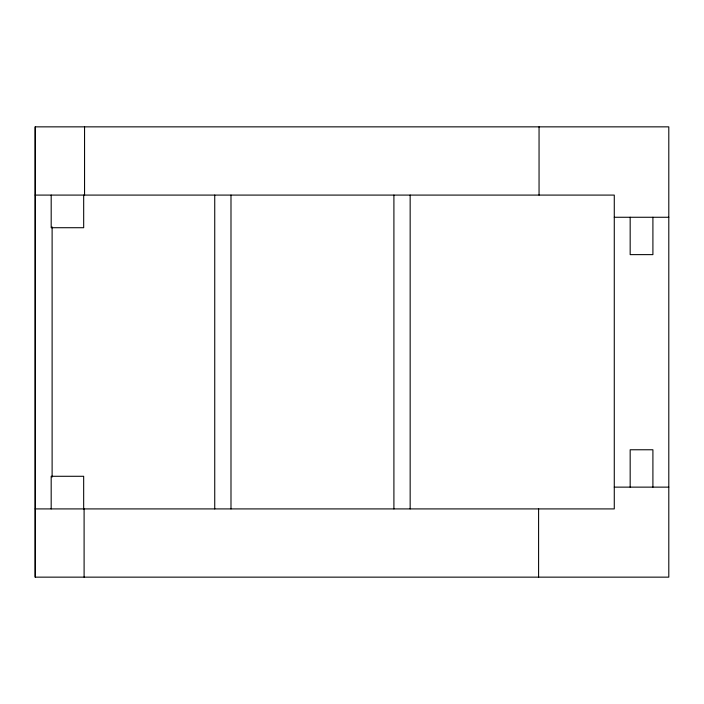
<?xml version="1.0" encoding="UTF-8"?>
<svg xmlns="http://www.w3.org/2000/svg" width="704" height="704" viewBox="0 0 704 704"><rect width="100%" height="100%" fill="white"/><g stroke="black" fill="none" stroke-linecap="round" stroke-linejoin="round"><path stroke-width="1.06" d="M35.2 577.148L35.209 126.852L668.8 126.852L668.8 577.148L35.2 577.148L35.209 126.852M35.209 195.087L614.275 195.087L614.275 508.913L35.2 508.913M614.275 217.263L668.8 217.263M614.275 487.133L668.8 487.133M652.907 217.263L652.907 254.628L630.168 254.628L630.168 217.263M652.907 487.133L652.907 449.768L630.168 449.768L630.168 487.133M539.053 126.852L539.053 195.087M538.595 508.913L538.595 577.148M410.159 195.087L410.159 508.913M393.906 195.087L393.906 508.913M230.991 195.087L230.991 508.913M214.738 195.087L214.738 508.913M84.559 126.852L84.559 195.087M84.102 508.913L84.102 577.148M83.679 195.087L83.679 227.718L51.19 227.718L51.19 195.087M83.67 508.913L83.67 476.282L51.181 476.282L51.181 508.913M52.114 226.908L52.114 477.092"/></g></svg>
